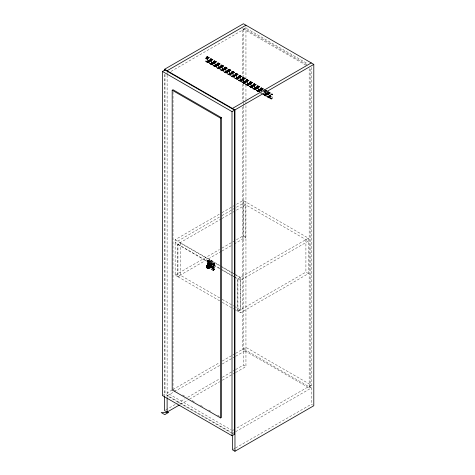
<?xml version="1.0" encoding="UTF-8"?>
<svg xmlns="http://www.w3.org/2000/svg" width="475" height="475" viewBox="0 0 475 475"><rect width="100%" height="100%" fill="white"/><g stroke="black" fill="none" stroke-linecap="round" stroke-linejoin="round"><path stroke-width="0.36" stroke-dasharray="2.38 1.78" d="M213.358 270.21C212.812 269.194 212.871 270.649 213.358 270.21L213.275 264.082L207.456 260.662L207.361 266.938L213.079 270.376L214.344 269.646L214.225 263.465L208.406 260.104M207.587 267.205L207.302 266.718M213.079 263.874L213.358 264.361M205.758 58.573C210.306 50.427 206.316 69.629 205.758 58.573L261.535 90.778M270.524 95.76L270.524 98.58L271.243 99.138L272.573 97.589L272.418 94.139L271.243 94.383L270.524 95.76L266.036 93.171M210.33 264.076L206.263 266.214L207.623 266.261L208.768 268.114L207.302 267.989L206.251 266.433L206.388 265.852L207.516 265.703L208.644 267.152L208.644 268.482L207.516 268.63L206.619 267.68L206.251 266.433L210.33 264.076L211.357 265.27L211.535 266.689L210.823 267.443L207.723 265.335L208.549 264.777L208.555 262.265L210.051 262.823L210.051 261.315L209.629 261.559L209.629 263.067L213.797 265.293L214.065 269.521L212.948 270.115L214.029 269.462L214.065 263.916L213.809 265.359M207.836 264.1C211.44 261.624 207.397 267.312 208.572 266.635L209.392 263.969L208.394 264.818L207.836 264.1L209.237 263.53M214.344 269.646L208.537 266.618L208.347 260.14M208.567 264.842L208.287 266.19L208.584 264.397L207.628 263.245L208.602 262.224L208.287 260.579L208.537 262.313L207.628 263.245L207.712 265.299M209.433 266.059L209.837 266.873L209.125 265.293L208.394 264.818C209.754 264.646 209.077 262.527 207.949 263.851L207.593 263.714L208.436 263.227M212.058 266.534L213.524 266.03L212.669 267.247L212.058 266.534L213.459 265.97M212.812 267.104L213.631 266.38C215.466 259.659 213.091 267.443 212.812 267.104C211.654 265.394 214.332 266.398 214.344 263.791L214.065 263.304M211.227 267.092L210.823 267.443C214.759 270.667 211.642 265.869 213.75 265.192L212.865 265.626L207.759 262.711M206.423 266.825L206.423 266.243M211.422 266.463L210.544 266.606L209.92 266.154L209.528 265.365L209.831 264.462L210.74 264.925L211.422 266.463L208.608 268.09L208.608 267.502M213.554 266.065L212.669 266.528L213.815 263.488L209.487 261.476L209.487 259.849L209.908 259.605L212.159 260.906L212.159 262.533L211.737 262.776L211.737 261.149L212.159 260.906M213.744 263.631L213.37 264.866L211.814 264.848L211.88 262.859M212.901 264.082C212.978 264.634 212.925 263.72 214.106 263.334M213.75 267.882L212.658 267.455L211.814 267.942L212.064 266.469L213.281 265.929L212.266 266.261M207.694 260.929L207.634 261.25L207.694 260.929L212.972 263.975M211.814 267.942L212.064 266.606L213.222 266.107M208.287 266.19L208.584 264.878M213.768 265.228L214.065 263.916L213.762 263.708M207.308 260.817L208.483 260.098M213.631 266.38L212.824 267.045L213.073 267.366L213.916 266.879M207.872 265.525L208.103 264.676L209.143 263.946M213.803 267.817L213.037 267.835L212.794 268.369L213.809 267.793L214.065 269.521L213.685 267.894L214.047 269.491L212.907 269.895M208.335 266.166L208.691 265.02L212.658 267.455M213.661 265.086L214.041 263.928L213.661 265.086L212.818 265.572M206.488 267.431L211.078 264.783L210.977 263.803M209.172 263.975L208.157 264.723L209.208 263.993L208.282 264.795L209.125 265.293L209.125 264.391L207.628 263.245L207.872 262.711L208.982 262.331L208.537 260.437L212.159 262.533M209.517 262.568L208.852 263.138L209.629 263.067L209.784 262.693L208.852 263.138L209.249 262.443L207.872 262.711M212.669 266.528L213.797 265.293M208.103 264.676L207.759 265.394L207.628 264.712L209.356 263.667L208.531 264.237M209.374 263.993L208.489 264.789L209.356 264.011L208.561 264.717L209.077 265.044L208.489 264.789M213.602 266.433L212.717 267.229L213.073 267.366M208.584 264.67L209.404 263.94M208.448 264.094L209.327 263.625L208.394 264.023L209.125 264.391L210.075 263.298L208.852 263.138M208.602 264.611L209.416 263.91M208.341 264.812L209.273 264.023M212.562 267.247L213.495 266.457M208.602 264.545L209.416 263.874M212.83 266.98L213.637 266.309L214.344 263.791L213.121 264.421M212.503 267.235L213.394 266.41M208.287 260.3C207.955 259.415 207.159 262.2 207.587 260.704M208.584 264.397L209.404 263.791L208.561 264.314M212.812 266.831L213.631 266.232L212.788 266.754M213.103 264.676L211.814 264.848L212.568 264.302L212.301 262.616L213.797 263.494M207.444 266.677L207.444 261.072L208.578 260.514M212.325 267.11L213.364 266.386M207.949 264.48L207.593 264.201L208.994 263.595M212.824 267.045L213.916 266.392M208.044 264.617L209.107 263.916M212.266 267.051L213.334 266.35M212.752 266.677L213.602 266.142M207.991 264.551L209.083 263.874M212.218 266.986L213.305 266.315M170.958 71.434L245.949 28.138L307.42 63.632M221.291 251.412L177.674 276.592L175.138 275.132L175.138 239.697L219.397 214.142M221.962 212.658L232.227 206.738M232.869 206.364L243.129 200.438L308.447 238.153L308.447 273.588L240.457 312.841L237.922 311.38L237.922 278.867M219.397 217.069L175.138 242.618L219.967 268.5M221.962 215.585L232.227 209.659M232.869 209.291L243.129 203.365L308.447 241.074L240.457 280.333L234.692 277.002M221.291 218.904L177.674 244.085L177.674 276.592M221.932 218.53L232.192 212.604M232.833 212.236L245.664 204.826L245.664 237.34L232.833 244.744M219.67 300.841L177.953 276.753L177.953 244.572L180.488 243.105L219.64 265.709M175.138 275.132L219.397 249.577M221.962 248.098L232.227 242.173M232.869 241.799L243.129 235.873L245.664 237.34M221.932 251.037L232.192 245.118M177.953 276.753L180.488 275.292L219.64 297.896M207.545 261.202L208.602 260.591M207.605 261.238L208.608 260.627L208.982 262.331M209.487 261.476L209.908 261.232L209.908 259.605M207.694 262.8L208.715 262.224M207.628 263.245L208.472 262.758M207.593 264.201L208.436 263.714M209.629 263.067L210.051 262.823M206.488 265.715L210.526 263.542M206.388 265.852L210.134 263.981M206.31 266.018L209.938 263.922M206.393 266.457L209.831 264.462M206.393 266.576L210.015 264.45M206.263 266.671L210.532 264.207M206.405 266.701L210.223 264.51M206.31 266.92L210.722 264.373M207.623 266.261L210.437 264.634M207.729 266.344L210.544 264.717M206.388 267.176L210.906 264.569M206.75 267.128L209.564 265.501L209.237 264.617L209.528 265.365M206.797 267.265L210.829 265.044M212.301 264.124L210.823 264.207L211.227 265.02L206.619 267.68M206.862 267.401L209.695 265.745M206.934 267.538L210.983 265.299M212.907 264.153L214.189 263.411M207.017 267.663L209.831 266.036M212.954 264.272L214.261 263.512L212.972 264.308M206.773 267.918L211.357 265.27M207.106 267.781L211.096 265.572M213.032 264.367L214.314 263.625M207.201 267.888L210.015 266.267M206.94 268.137L211.458 265.525M207.124 268.327L211.535 265.78M207.516 268.137L211.422 265.881M207.623 268.191L211.446 266.006M207.32 268.494L211.583 266.036M207.925 268.256L211.452 266.243M207.516 268.63L211.601 266.273M207.712 268.725L211.583 266.493M207.908 268.785L211.535 266.689M208.092 268.803L211.458 266.855M208.258 268.779L211.357 266.992M210.823 267.443L211.672 266.956L213.815 269.663L211.672 266.956M213.037 266.368L213.881 265.881M212.171 266.914L213.578 266.101M213.037 267.835L213.881 267.348M212.794 268.369L213.637 267.882M212.907 270.002L213.999 269.42M213.121 270.394L214.338 269.693M213.239 270.406L214.29 269.806M234.43 277.18L237.643 279.033L308.447 238.153M234.43 309.362L237.643 311.214L240.172 309.753L240.172 277.566L234.401 274.235M237.922 311.38L305.912 272.122L308.447 273.588M162.468 395.58L165.003 394.113L230.713 432.054M172.241 389.933L167.117 392.896L231.153 429.869M172.882 389.565L219.67 362.556M222.235 361.071L235.054 353.673M235.689 353.305L245.949 347.385L311.262 385.094L235.636 428.759M219.67 365.477L167.117 395.823L231.153 432.79M222.235 363.998L235.054 356.6M235.689 356.232L245.949 350.307M165.864 409.872L176.759 403.584M177.401 403.216L185.09 398.774M187.655 397.29L219.699 378.789M222.264 377.31L235.083 369.912M235.719 369.538L243.414 365.103L245.949 366.563L245.949 104.613M180.571 404.308L188.908 399.493M189.549 399.125L219.67 381.734M222.235 380.255L235.054 372.851M235.689 372.483L245.949 366.563M232.429 430.605L234.994 429.127M242.428 107.095L242.428 349.416L309.154 387.938L310.139 387.368L310.139 67.984M232.429 433.532L234.994 432.054M235.636 431.68L311.262 388.022L243.414 348.846M233.071 449.415L234.994 448.305M235.636 447.937L311.262 404.272L312.532 405.003M207.908 264.403L209.036 263.797L207.878 264.326M212.129 266.837L213.257 266.232L214.065 269.806L213.257 266.232L212.099 266.76M212.616 266.463L213.524 266.03L212.562 266.404M207.854 264.248L209.006 263.708L207.842 264.171M212.076 266.683L213.227 266.148M208.341 263.963L209.273 263.56M207.694 267.104L207.605 266.689L207.694 267.104L212.972 270.15M209.433 263.987L209.754 263.904M212.064 266.469L213.222 266.03L212.099 266.356M209.208 263.506L207.991 263.833M213.429 265.947L212.325 266.267M207.854 263.969L209.006 263.56L207.878 263.922M211.814 264.848L212.836 264.486M207.908 263.88L209.036 263.512M212.129 266.315L213.257 265.947M208.044 263.821L209.107 263.477M210.823 264.207L211.428 264.076M211.078 267.152L209.588 266.291M306.927 64.647L243.414 27.977L243.414 102.41M305.942 65.218L242.428 28.547L242.428 101.169M207.433 56.62L265.258 89.989M265.371 90.072L267.93 91.55M268.339 91.788L272.418 94.139L272.62 94.745L266.439 91.17M207.29 56.602L264.991 89.918M265.454 90.185L268.019 91.663M268.197 91.77L272.507 94.258M207.136 56.62L264.878 89.953M265.519 90.321L267.443 91.432M268.084 91.806L272.573 94.394M206.975 56.667L263.399 89.241M264.041 89.609L267.478 91.598M268.12 91.966L272.608 94.561M206.815 56.745L263.233 89.318M263.874 89.692L265.798 90.802M206.649 56.858L263.067 89.431M267.556 92.019L271.403 94.24M206.488 56.994L264.189 90.309M268.037 92.53L271.243 94.383M206.334 57.154L264.035 90.47M267.882 92.69L271.088 94.543M206.192 57.338L263.892 90.654M264.533 91.022L266.457 92.132M267.098 92.5L270.946 94.721M206.067 57.534L263.767 90.85M264.409 91.218L266.332 92.328M266.974 92.702L270.821 94.923M205.96 57.742L263.661 91.058M264.302 91.426L266.226 92.536M266.867 92.91L270.714 95.131M205.871 57.956L262.93 90.897M263.572 91.271L266.137 92.75M266.778 93.118L270.625 95.338M205.806 58.17L262.871 91.111M266.712 93.332L270.56 95.552M205.77 58.377L262.829 91.319M263.471 91.693L265.394 92.803M265.572 93.106L272.62 97.179M207.854 59.993L261.066 90.713M265.555 93.308L272.608 97.381M207.818 60.2L261.03 90.927M265.519 93.516L272.573 97.589M207.753 60.414L261.606 91.509M265.454 93.729L272.507 97.802M207.664 60.628L261.523 91.722M265.371 93.943L272.418 98.01M207.557 60.836L260.134 91.188M264.617 93.777L272.312 98.218M207.433 61.032L260.003 91.384M264.492 93.979L272.187 98.42M207.29 61.216L259.867 91.568M264.349 94.157L272.044 98.598M207.136 61.376L261.636 92.839M264.201 94.317L271.89 98.758M206.975 61.512L260.834 92.607M261.476 92.975L263.399 94.086M264.041 94.454L271.73 98.901M259.611 92.108L205.758 61.014L205.96 61.613M263.459 94.329L271.563 99.008M205.77 61.198L259.219 92.055M263.067 94.276L271.403 99.091M205.806 61.358L259.059 92.103M262.871 94.305L271.243 99.138M205.871 61.501L260.187 92.862M260.454 93.076L271.088 99.15M175.138 239.697L219.967 265.572M220.602 265.947L230.85 271.86M231.491 272.228L234.05 273.707M234.692 274.075L240.457 277.406L240.457 312.841M222.205 267.193L233.759 273.861M220.602 268.868L230.85 274.788M231.491 275.156L234.05 276.634M177.953 244.572L219.67 268.654M222.241 270.138L233.789 276.806M222.205 299.375L233.759 306.048M234.401 306.417L240.172 309.753M222.241 302.32L233.789 308.993M173.666 389.85L177.49 392.059M182.584 394.998L186.408 397.207M192.143 400.52L194.691 401.992M200.426 405.3L202.973 406.772M208.709 410.085L211.256 411.552M217.627 415.233L219.539 416.338M231.355 432.422L233.267 433.527M212.717 266.6L213.073 266.879M207.593 263.714L207.842 264.029M270.512 98.402L270.714 99.002M207.664 56.757L207.866 57.356M208.667 262.212L208.287 260.579L208.584 262.236M311.262 67.379L311.262 404.272M309.154 68.548L309.154 387.938M305.912 239.614L305.912 272.122M245.949 26.677L245.949 100.902M245.949 101.644L245.949 103.871M243.414 103.152L243.414 105.379M243.414 106.121L243.414 365.103M243.129 200.438L243.129 235.873M237.643 279.033L237.643 311.214M213.216 264.403L213.216 270.008M180.488 243.105L180.488 275.292M173.025 91.972L173.025 389.482M167.117 72.212L167.117 74.438M167.117 75.181L167.117 397.237M165.003 74.444L165.003 394.113M164.582 74.456L164.582 395.77"/><path stroke-width="0.71" d="M164.582 70.745L164.582 69.261L243.414 23.75L313.797 64.386L313.797 405.739L234.965 451.25L232.429 449.789L232.429 435.688M162.468 71.458L165.003 69.997L234.543 110.141L234.543 434.263L232.008 435.729L162.468 395.58L162.468 71.458L232.008 111.607L234.543 110.141M167.117 70.728L245.949 25.211M172.182 90.232L173.025 89.745L221.451 117.699L221.451 417.442L220.608 417.929L172.182 389.969L172.182 90.232L220.608 118.192L221.451 117.699M232.429 108.437L311.262 62.926M164.582 69.261L234.965 109.897L313.797 64.386M164.582 396.512L164.582 410.614L167.117 412.074L179.295 405.044M234.965 109.897L234.965 451.25M232.008 111.607L232.008 435.729M220.608 118.192L220.608 417.929M167.117 397.979L167.117 412.074M168.352 412.561L164.777 414.628L161.203 412.561L168.352 412.561"/></g></svg>
